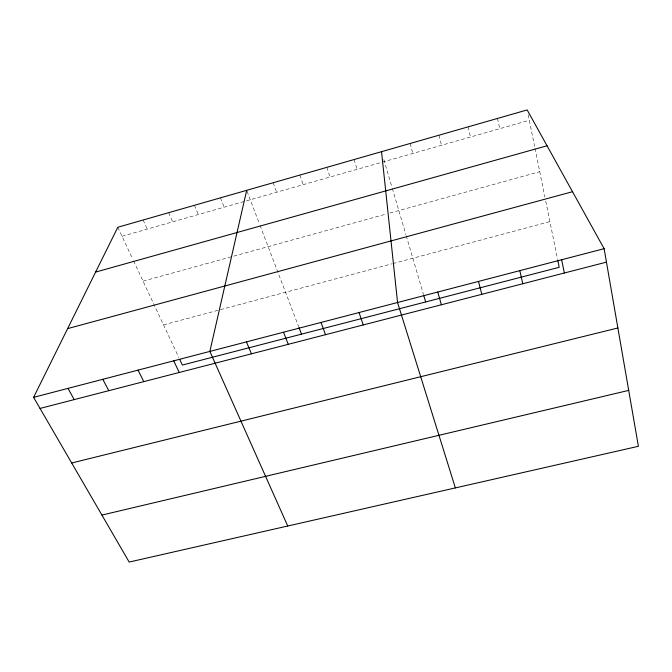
<?xml version="1.0" encoding="UTF-8"?>
<svg xmlns="http://www.w3.org/2000/svg" width="672" height="672" viewBox="0 0 672 672"><rect width="100%" height="100%" fill="white"/><g stroke="black" fill="none" stroke-linecap="round" stroke-linejoin="round"><path stroke-width="0.5" stroke-dasharray="3.36 2.52" d="M122.018 236.275L529.276 120.288M143.044 281.156L386.022 214.116M389.962 213.032L539.742 171.704M163.523 324.878L219.517 309.91M220.492 309.649L391.91 263.836M392.902 263.567L549.906 221.6M117.802 227.262L132.678 259.031M133.543 260.87L178.811 357.512M143.119 220.004L147.218 229.102M168.664 212.688L172.637 221.861M194.435 205.304L198.282 214.553M220.441 197.845L224.162 207.186M247.036 191.268L259.333 223.532M260.064 225.456L298.628 326.642M273.16 182.734L276.62 192.242M299.88 175.081L303.206 184.674M326.852 167.353L330.028 177.03M354.068 159.55L357.109 169.319M383.846 159.566L391.734 186.421M392.33 188.437L405.93 234.763M406.224 235.738L423.36 294.101M410.105 143.489L412.843 153.451M438.942 135.223L441.538 145.278M468.065 126.874L470.501 137.029M497.473 118.448L499.75 128.696M528.125 114.643L534.593 146.378M535.004 148.411L544.9 197.03M545.731 201.121L557.542 259.098"/><path stroke-width="1.01" d="M246.683 190.327L209.857 351.414L287.734 526.016M33.6 397.345L117.802 227.262L527.167 109.939L604.12 248.682L638.4 446.3L129.175 562.061L33.6 397.345L604.12 248.682M95.609 272.084L547.042 145.774M67.62 328.625L572.519 191.713M40.034 408.433L606.455 262.13M71.694 462.991L617.879 327.978M101.917 515.08L628.698 390.39M67.99 388.382L74.197 399.605M102.799 379.31L108.78 390.676M138.046 370.129L143.791 381.629M173.729 360.83L179.231 372.481M179.701 359.402L182.356 365.064L559.213 267.296L557.752 260.123M246.448 341.88L251.454 353.825M283.5 332.22L288.246 344.316M298.981 327.583L301.493 334.16M321.031 322.442L325.508 334.698M359.05 312.539L363.25 324.946M455.364 487.914L397.555 302.509L381.536 151.679M423.646 295.084L425.662 301.938M437.758 292.026L441.378 304.769M478.498 281.417L481.816 294.319M519.8 270.648L522.799 283.735M561.674 259.745L564.337 273.008"/></g></svg>
